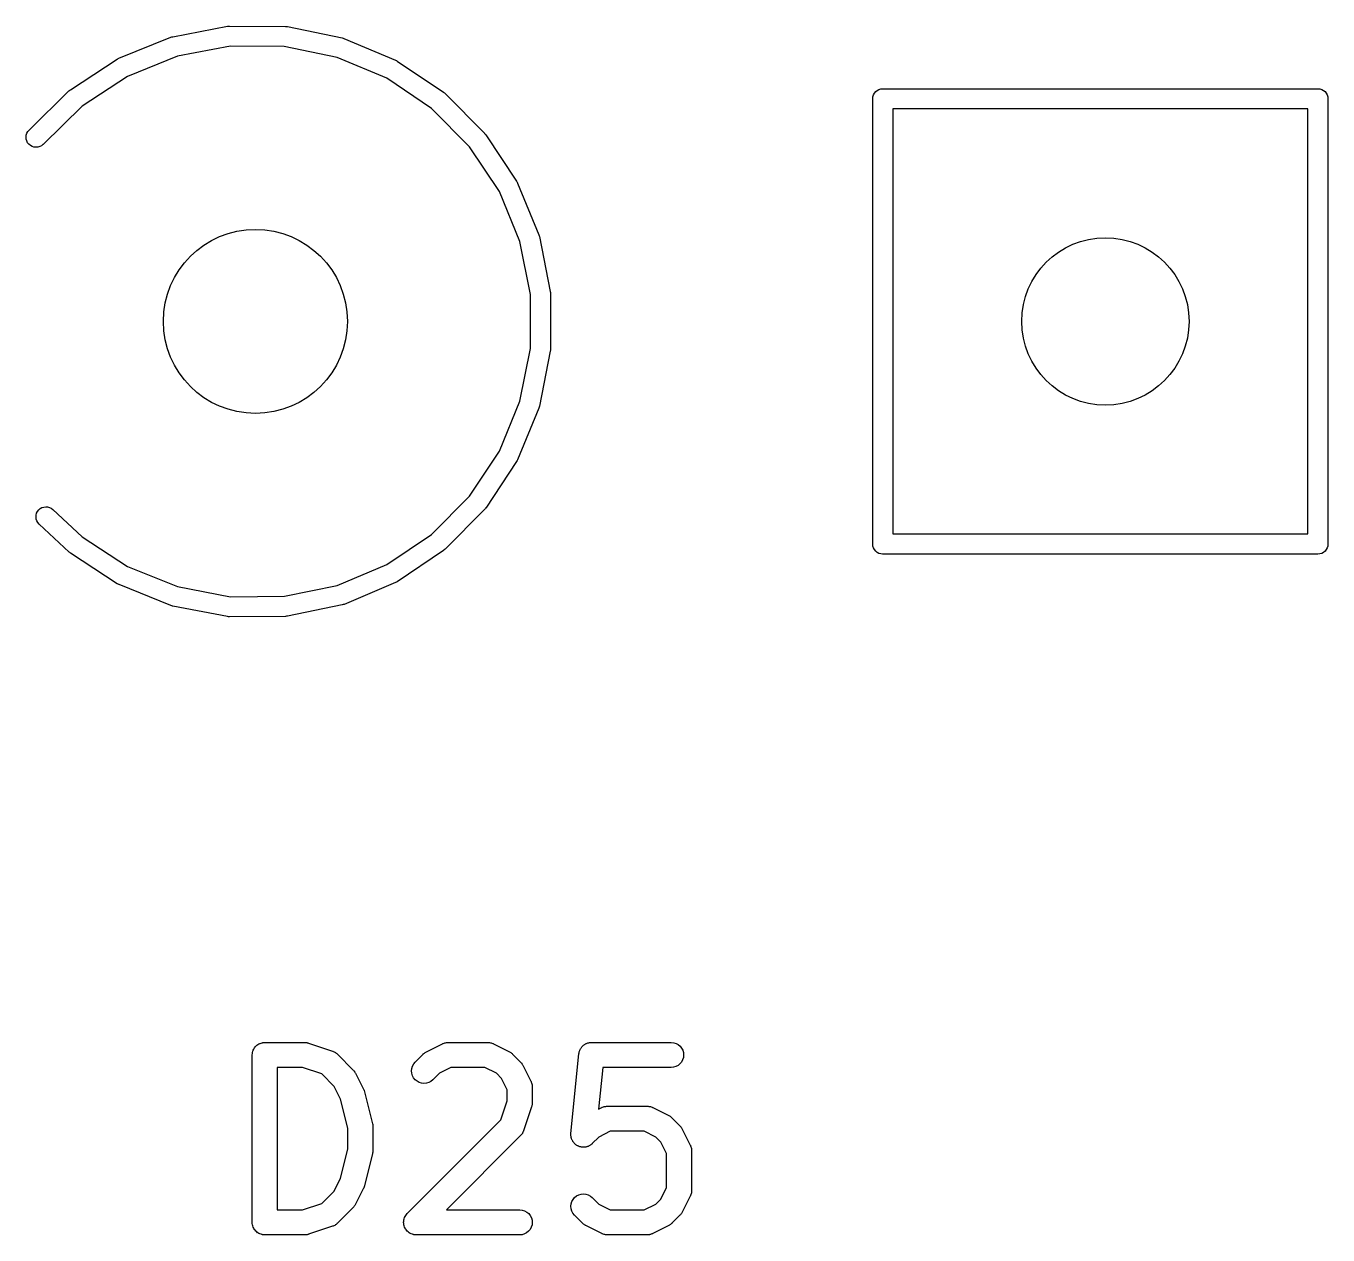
# Model space of a CAD drawing. Extents: x 47 to 146.1, y -90.2 to -39.3.
# Drawn here: x 79.91 to 87.69, y -77.85 to -70.63 of the extents above; entities that cross this region are included whole.
import ezdxf

# ---------------------------------------------------------------- set-up
doc = ezdxf.new("R2010")
doc.units = 0
doc.header["$MEASUREMENT"] = 0
doc.layers.add('BLACK', color=7, linetype='CONTINUOUS')

msp = doc.modelspace()

# ---------------------------------------------------------------- linework, layer by layer
at = {"layer": 'BLACK', "linetype": 'CONTINUOUS'}
for p, q in [((80.7854, -70.6893), (81.1135, -70.6267)), ((81.1135, -70.6267), (81.1143, -70.6265)), ((81.1143, -70.6265), (81.1197, -70.6261)), ((81.1197, -70.6261), (81.1252, -70.6256)), ((81.1252, -70.6256), (81.4592, -70.6279)), ((81.4592, -70.6279), (81.46, -70.6279)), ((81.46, -70.6279), (81.4654, -70.6286)), ((81.4654, -70.6286), (81.4708, -70.6291)), ((81.4708, -70.6291), (81.798, -70.6963)), ((80.4645, -70.8177), (80.7742, -70.6926)), ((80.7742, -70.6926), (80.7749, -70.6923)), ((80.7749, -70.6923), (80.7802, -70.6908)), ((80.7802, -70.6908), (80.7854, -70.6893)), ((81.798, -70.6963), (81.7988, -70.6964)), ((81.7988, -70.6964), (81.804, -70.6981)), ((81.804, -70.6981), (81.8092, -70.6997)), ((81.8092, -70.6997), (82.1171, -70.8291)), ((80.8137, -70.806), (80.5149, -70.9268)), ((81.1302, -70.7456), (80.8137, -70.806)), ((81.4525, -70.7479), (81.1302, -70.7456)), ((81.7681, -70.8126), (81.4525, -70.7479)), ((80.1746, -71.0061), (80.4541, -70.8232)), ((80.4541, -70.8232), (80.4548, -70.8227)), ((80.4548, -70.8227), (80.4597, -70.8202)), ((80.4597, -70.8202), (80.4645, -70.8177)), ((82.0652, -70.9375), (81.7681, -70.8126)), ((82.1171, -70.8291), (82.1179, -70.8295)), ((82.1179, -70.8295), (82.1227, -70.8321)), ((82.1227, -70.8321), (82.1274, -70.8347)), ((82.1274, -70.8347), (82.4044, -71.0215)), ((80.5149, -70.9268), (80.2453, -71.1033)), ((82.3324, -71.1177), (82.0652, -70.9375)), ((79.9269, -71.2471), (80.1655, -71.0134)), ((80.1655, -71.0134), (80.1661, -71.0128)), ((80.1661, -71.0128), (80.1704, -71.0095)), ((80.1704, -71.0095), (80.1746, -71.0061)), ((82.4044, -71.0215), (82.4051, -71.0219)), ((82.4051, -71.0219), (82.4092, -71.0254)), ((82.4092, -71.0254), (82.4134, -71.0289)), ((82.4134, -71.0289), (82.6488, -71.2659)), ((84.9709, -71.0482), (84.9743, -71.0369)), ((84.9743, -71.0369), (84.9799, -71.0265)), ((84.9799, -71.0265), (84.9874, -71.0174)), ((84.9874, -71.0174), (84.9965, -71.0099)), ((84.9965, -71.0099), (85.0069, -71.0043)), ((85.0069, -71.0043), (85.0182, -71.0009)), ((85.0182, -71.0009), (85.0271, -71)), ((85.0271, -71), (85.03, -70.9997)), ((85.03, -70.9997), (85.0329, -71)), ((85.0329, -71), (87.6271, -71)), ((87.6271, -71), (87.63, -70.9997)), ((87.63, -70.9997), (87.6329, -71)), ((87.6329, -71), (87.6329, -71)), ((87.6329, -71), (87.6418, -71.0009)), ((87.6418, -71.0009), (87.6531, -71.0043)), ((87.6531, -71.0043), (87.6635, -71.0099)), ((87.6635, -71.0099), (87.6726, -71.0174)), ((87.6726, -71.0174), (87.6801, -71.0265)), ((87.6801, -71.0265), (87.6857, -71.0369)), ((87.6857, -71.0369), (87.6891, -71.0482)), ((80.2453, -71.1033), (80.0108, -71.3329)), ((82.5595, -71.3463), (82.3324, -71.1177)), ((84.9697, -71.06), (84.9709, -71.0482)), ((84.97, -71.0629), (84.9697, -71.06)), ((84.97, -73.717), (84.97, -71.0629)), ((85.09, -71.12), (85.09, -73.66)), ((87.57, -71.12), (85.09, -71.12)), ((87.57, -73.66), (87.57, -71.12)), ((87.6891, -71.0482), (87.6903, -71.06)), ((87.6903, -71.06), (87.69, -71.0629)), ((87.69, -71.0629), (87.69, -73.7171)), ((79.9089, -71.2892), (79.9102, -71.2775)), ((79.9102, -71.2775), (79.9137, -71.2664)), ((79.9137, -71.2664), (79.9193, -71.2561)), ((79.9193, -71.2561), (79.9269, -71.2471)), ((82.6488, -71.2659), (82.6494, -71.2665)), ((82.6494, -71.2665), (82.6528, -71.2708)), ((82.6528, -71.2708), (82.6562, -71.275)), ((82.6562, -71.275), (82.841, -71.5532)), ((79.9098, -71.3008), (79.9089, -71.2892)), ((79.9131, -71.3121), (79.9098, -71.3008)), ((79.9184, -71.3225), (79.9131, -71.3121)), ((79.9257, -71.3317), (79.9184, -71.3225)), ((79.9346, -71.3393), (79.9257, -71.3317)), ((79.9448, -71.345), (79.9346, -71.3393)), ((79.956, -71.3486), (79.9448, -71.345)), ((79.9676, -71.35), (79.956, -71.3486)), ((79.9793, -71.3491), (79.9676, -71.35)), ((79.9905, -71.3459), (79.9793, -71.3491)), ((80.001, -71.3407), (79.9905, -71.3459)), ((80.0102, -71.3334), (80.001, -71.3407)), ((80.0108, -71.3329), (80.0102, -71.3334)), ((82.7378, -71.6147), (82.5595, -71.3463)), ((82.841, -71.5532), (82.8415, -71.5539)), ((82.8415, -71.5539), (82.844, -71.5587)), ((82.844, -71.5587), (82.8465, -71.5635)), ((82.8465, -71.5635), (82.9739, -71.8723)), ((82.8607, -71.9126), (82.7378, -71.6147)), ((82.9739, -71.8723), (82.9742, -71.8731)), ((82.9742, -71.8731), (82.9757, -71.8784)), ((82.9757, -71.8784), (82.9772, -71.8835)), ((82.9772, -71.8835), (83.0421, -72.2112)), ((82.9233, -72.2287), (82.8607, -71.9126)), ((83.0421, -72.2112), (83.0423, -72.212)), ((82.9233, -72.551), (82.9233, -72.2287)), ((83.0423, -72.212), (83.0428, -72.2174)), ((83.0428, -72.2174), (83.0433, -72.2228)), ((83.0433, -72.2228), (83.0433, -72.5569)), ((82.8607, -72.8671), (82.9233, -72.551)), ((83.0422, -72.5685), (82.9773, -72.8962)), ((83.0427, -72.5631), (83.0422, -72.5685)), ((83.0433, -72.5577), (83.0427, -72.5631)), ((83.0433, -72.5569), (83.0433, -72.5577)), ((82.738, -73.1651), (82.8607, -72.8671)), ((82.9739, -72.9074), (82.8467, -73.2162)), ((82.9755, -72.9022), (82.9739, -72.9074)), ((82.9772, -72.897), (82.9755, -72.9022)), ((82.9773, -72.8962), (82.9772, -72.897)), ((82.5597, -73.4335), (82.738, -73.1651)), ((82.8437, -73.2218), (82.8412, -73.2266)), ((82.8464, -73.217), (82.8437, -73.2218)), ((82.8467, -73.2162), (82.8464, -73.217)), ((82.8412, -73.2266), (82.6564, -73.5048)), ((82.3326, -73.6622), (82.5597, -73.4335)), ((79.9724, -73.536), (79.9776, -73.5255)), ((79.9776, -73.5255), (79.9848, -73.5162)), ((79.9848, -73.5162), (79.9936, -73.5085)), ((79.9936, -73.5085), (80.0038, -73.5027)), ((80.0038, -73.5027), (80.0148, -73.4989)), ((80.0148, -73.4989), (80.0265, -73.4974)), ((80.0265, -73.4974), (80.0381, -73.4982)), ((80.0381, -73.4982), (80.0495, -73.5012)), ((80.0495, -73.5012), (80.06, -73.5063)), ((80.06, -73.5063), (80.0693, -73.5134)), ((80.0693, -73.5134), (80.2448, -73.6765)), ((82.649, -73.5139), (82.4136, -73.7509)), ((82.6524, -73.5096), (82.649, -73.5139)), ((82.6559, -73.5055), (82.6524, -73.5096)), ((82.6564, -73.5048), (82.6559, -73.5055)), ((79.9685, -73.5589), (79.9693, -73.5473)), ((79.9699, -73.5706), (79.9685, -73.5589)), ((79.9693, -73.5473), (79.9724, -73.536)), ((79.9736, -73.5817), (79.9699, -73.5706)), ((79.9794, -73.5919), (79.9736, -73.5817)), ((79.987, -73.6007), (79.9794, -73.5919)), ((79.9876, -73.6013), (79.987, -73.6007)), ((80.1669, -73.7679), (79.9876, -73.6013)), ((80.2448, -73.6765), (80.5151, -73.8533)), ((82.0655, -73.8424), (82.3326, -73.6622)), ((85.09, -73.66), (87.57, -73.66)), ((82.4046, -73.7584), (82.1277, -73.9452)), ((82.4088, -73.7549), (82.4046, -73.7584)), ((82.413, -73.7515), (82.4088, -73.7549)), ((82.4136, -73.7509), (82.413, -73.7515)), ((84.9697, -73.72), (84.97, -73.717)), ((84.9709, -73.7318), (84.9697, -73.72)), ((84.9743, -73.7431), (84.9709, -73.7318)), ((84.9799, -73.7535), (84.9743, -73.7431)), ((84.9874, -73.7626), (84.9799, -73.7535)), ((84.9965, -73.7701), (84.9874, -73.7626)), ((87.6726, -73.7626), (87.6635, -73.7701)), ((87.6801, -73.7535), (87.6726, -73.7626)), ((87.6857, -73.7431), (87.6801, -73.7535)), ((87.6891, -73.7318), (87.6857, -73.7431)), ((87.69, -73.7229), (87.6891, -73.7318)), ((87.69, -73.7171), (87.6903, -73.72)), ((87.6903, -73.72), (87.69, -73.7229)), ((80.1706, -73.7707), (80.1669, -73.7679)), ((80.1742, -73.7736), (80.1706, -73.7707)), ((80.1748, -73.7741), (80.1742, -73.7736)), ((80.4544, -73.957), (80.1748, -73.7741)), ((81.7684, -73.9673), (82.0655, -73.8424)), ((85.0069, -73.7757), (84.9965, -73.7701)), ((85.0182, -73.7791), (85.0069, -73.7757)), ((85.0271, -73.78), (85.0182, -73.7791)), ((85.03, -73.7803), (85.0271, -73.78)), ((85.0271, -73.78), (85.0271, -73.78)), ((85.0329, -73.78), (85.03, -73.7803)), ((87.6271, -73.78), (85.0329, -73.78)), ((87.63, -73.7803), (87.6271, -73.78)), ((87.6418, -73.7791), (87.63, -73.7803)), ((87.6531, -73.7757), (87.6418, -73.7791)), ((87.6635, -73.7701), (87.6531, -73.7757)), ((80.5151, -73.8533), (80.8139, -73.974)), ((80.4592, -73.9595), (80.4544, -73.957)), ((80.464, -73.9621), (80.4592, -73.9595)), ((80.4647, -73.9624), (80.464, -73.9621)), ((80.7744, -74.0875), (80.4647, -73.9624)), ((80.8139, -73.974), (81.1305, -74.0344)), ((81.4527, -74.0321), (81.7684, -73.9673)), ((82.1174, -73.9507), (81.8095, -74.0802)), ((82.1222, -73.9482), (82.1174, -73.9507)), ((82.127, -73.9456), (82.1222, -73.9482)), ((82.1277, -73.9452), (82.127, -73.9456)), ((81.1305, -74.0344), (81.4527, -74.0321)), ((80.7797, -74.089), (80.7744, -74.0875)), ((80.7849, -74.0907), (80.7797, -74.089)), ((80.7857, -74.0908), (80.7849, -74.0907)), ((81.1138, -74.1534), (80.7857, -74.0908)), ((81.1192, -74.1539), (81.1138, -74.1534)), ((81.1246, -74.1544), (81.1192, -74.1539)), ((81.1255, -74.1544), (81.1246, -74.1544)), ((81.4595, -74.1521), (81.1255, -74.1544)), ((81.4649, -74.1515), (81.4595, -74.1521)), ((81.4703, -74.151), (81.4649, -74.1515)), ((81.4711, -74.1509), (81.4703, -74.151)), ((81.7983, -74.0837), (81.4711, -74.1509)), ((81.8035, -74.0821), (81.7983, -74.0837)), ((81.8087, -74.0805), (81.8035, -74.0821)), ((81.8095, -74.0802), (81.8087, -74.0805)), ((81.2738, -76.73), (81.2784, -76.7246)), ((81.2784, -76.7246), (81.2829, -76.7192)), ((81.2829, -76.7192), (81.2831, -76.719)), ((81.2831, -76.719), (81.2832, -76.7188)), ((81.2832, -76.7188), (81.2887, -76.7144)), ((81.2887, -76.7144), (81.2942, -76.7099)), ((81.2942, -76.7099), (81.2944, -76.7098)), ((81.2944, -76.7098), (81.2946, -76.7096)), ((81.2946, -76.7096), (81.3009, -76.7064)), ((81.3009, -76.7064), (81.3071, -76.703)), ((81.3071, -76.703), (81.3074, -76.703)), ((81.3074, -76.703), (81.3076, -76.7028)), ((81.3076, -76.7028), (81.3144, -76.7008)), ((81.3144, -76.7008), (81.3211, -76.6988)), ((81.3211, -76.6988), (81.3214, -76.6988)), ((81.3214, -76.6988), (81.3217, -76.6987)), ((81.3217, -76.6987), (81.3287, -76.6981)), ((81.3287, -76.6981), (81.3357, -76.6974)), ((81.3357, -76.6974), (81.5738, -76.6974)), ((81.5738, -76.6974), (81.5749, -76.6974)), ((81.5749, -76.6974), (81.579, -76.6979)), ((81.579, -76.6979), (81.5833, -76.698)), ((81.5833, -76.698), (81.5863, -76.6987)), ((81.5863, -76.6987), (81.5894, -76.699)), ((81.5894, -76.699), (81.5934, -76.7003)), ((81.5934, -76.7003), (81.5975, -76.7012)), ((81.5975, -76.7012), (81.7404, -76.7488)), ((82.3022, -76.7529), (82.3974, -76.7053)), ((82.3974, -76.7053), (82.3983, -76.7048)), ((82.3983, -76.7048), (82.4004, -76.7041)), ((82.4004, -76.7041), (82.4024, -76.703)), ((82.4024, -76.703), (82.4073, -76.7016)), ((82.4073, -76.7016), (82.4121, -76.6998)), ((82.4121, -76.6998), (82.4143, -76.6994)), ((82.4143, -76.6994), (82.4164, -76.6988)), ((82.4164, -76.6988), (82.4215, -76.6983)), ((82.4215, -76.6983), (82.4265, -76.6975)), ((82.4265, -76.6975), (82.4288, -76.6976)), ((82.4288, -76.6976), (82.431, -76.6974)), ((82.431, -76.6974), (82.669, -76.6974)), ((82.669, -76.6974), (82.6701, -76.6974)), ((82.6701, -76.6974), (82.6723, -76.6976)), ((82.6723, -76.6976), (82.6745, -76.6976)), ((82.6745, -76.6976), (82.6796, -76.6984)), ((82.6796, -76.6984), (82.6846, -76.699)), ((82.6846, -76.699), (82.6867, -76.6997)), ((82.6867, -76.6997), (82.6889, -76.7001)), ((82.6889, -76.7001), (82.6937, -76.7019)), ((82.6937, -76.7019), (82.6986, -76.7034)), ((82.6986, -76.7034), (82.7005, -76.7045)), ((82.7005, -76.7045), (82.7026, -76.7053)), ((82.7026, -76.7053), (82.7978, -76.7529)), ((83.2285, -76.7274), (83.2307, -76.7241)), ((83.2307, -76.7241), (83.2331, -76.7217)), ((83.2331, -76.7217), (83.2352, -76.7192)), ((83.2352, -76.7192), (83.2383, -76.7166)), ((83.2383, -76.7166), (83.2412, -76.7138)), ((83.2412, -76.7138), (83.244, -76.712)), ((83.244, -76.712), (83.2466, -76.7099)), ((83.2466, -76.7099), (83.2501, -76.708)), ((83.2501, -76.708), (83.2535, -76.7058)), ((83.2535, -76.7058), (83.2566, -76.7046)), ((83.2566, -76.7046), (83.2595, -76.703)), ((83.2595, -76.703), (83.2634, -76.7019)), ((83.2634, -76.7019), (83.2671, -76.7004)), ((83.2671, -76.7004), (83.2703, -76.6998)), ((83.2703, -76.6998), (83.2735, -76.6988)), ((83.2735, -76.6988), (83.2775, -76.6984)), ((83.2775, -76.6984), (83.2814, -76.6977)), ((83.2814, -76.6977), (83.2848, -76.6977)), ((83.2848, -76.6977), (83.2881, -76.6974)), ((83.2881, -76.6974), (83.7643, -76.6974)), ((83.7643, -76.6974), (83.7653, -76.6974)), ((83.7653, -76.6974), (83.7799, -76.699)), ((83.7799, -76.699), (83.7938, -76.7034)), ((83.7938, -76.7034), (83.8067, -76.7105)), ((83.8067, -76.7105), (83.8179, -76.7199)), ((83.8179, -76.7199), (83.827, -76.7313)), ((81.2607, -76.7713), (81.2615, -76.7643)), ((81.2607, -76.7718), (81.2607, -76.7713)), ((81.2607, -76.7719), (81.2607, -76.7718)), ((81.2607, -76.7724), (81.2607, -76.7719)), ((81.2607, -76.7719), (81.2607, -76.7719)), ((81.2607, -77.7724), (81.2607, -76.7724)), ((81.2615, -76.7643), (81.2622, -76.7573)), ((81.2622, -76.7573), (81.2623, -76.757)), ((81.2623, -76.757), (81.2624, -76.7568)), ((81.2624, -76.7568), (81.2645, -76.7501)), ((81.2645, -76.7501), (81.2666, -76.7433)), ((81.2666, -76.7433), (81.2667, -76.7431)), ((81.2667, -76.7431), (81.2668, -76.7428)), ((81.2668, -76.7428), (81.2702, -76.7366)), ((81.2702, -76.7366), (81.2735, -76.7304)), ((81.2735, -76.7304), (81.2737, -76.7302)), ((81.2737, -76.7302), (81.2738, -76.73)), ((81.7404, -76.7488), (81.7414, -76.7492)), ((81.7414, -76.7492), (81.7434, -76.7501)), ((81.7434, -76.7501), (81.7455, -76.7508)), ((81.7455, -76.7508), (81.75, -76.7532)), ((81.75, -76.7532), (81.7547, -76.7553)), ((81.7547, -76.7553), (81.7564, -76.7566)), ((81.7564, -76.7566), (81.7584, -76.7577)), ((81.7584, -76.7577), (81.7624, -76.7609)), ((81.7624, -76.7609), (81.7665, -76.7639)), ((81.7665, -76.7639), (81.768, -76.7656)), ((81.768, -76.7656), (81.7697, -76.767)), ((81.7697, -76.767), (81.8649, -76.8622)), ((82.2351, -76.8146), (82.2827, -76.767)), ((82.2827, -76.767), (82.2834, -76.7662)), ((82.2834, -76.7662), (82.2867, -76.7636)), ((82.2867, -76.7636), (82.2898, -76.7607)), ((82.2898, -76.7607), (82.2924, -76.759)), ((82.2924, -76.759), (82.2949, -76.7571)), ((82.2949, -76.7571), (82.2986, -76.7552)), ((82.2986, -76.7552), (82.3022, -76.7529)), ((82.7978, -76.7529), (82.7988, -76.7534)), ((82.7988, -76.7534), (82.8023, -76.7557)), ((82.8023, -76.7557), (82.806, -76.7577)), ((82.806, -76.7577), (82.8084, -76.7597)), ((82.8084, -76.7597), (82.811, -76.7614)), ((82.811, -76.7614), (82.8141, -76.7643)), ((82.8141, -76.7643), (82.8173, -76.767)), ((82.8173, -76.767), (82.8649, -76.8146)), ((83.1658, -77.2411), (83.2135, -76.7649)), ((83.2135, -76.7649), (83.2136, -76.7639)), ((83.2136, -76.7639), (83.2143, -76.7606)), ((83.2143, -76.7606), (83.2146, -76.7573)), ((83.2146, -76.7573), (83.2158, -76.7535)), ((83.2158, -76.7535), (83.2167, -76.7496)), ((83.2167, -76.7496), (83.218, -76.7465)), ((83.218, -76.7465), (83.219, -76.7433)), ((83.219, -76.7433), (83.2209, -76.7398)), ((83.2209, -76.7398), (83.2224, -76.7361)), ((83.2224, -76.7361), (83.2243, -76.7334)), ((83.2243, -76.7334), (83.2259, -76.7304)), ((83.2259, -76.7304), (83.2285, -76.7274)), ((83.8334, -76.8014), (83.8265, -76.8143)), ((83.827, -76.7313), (83.8338, -76.7443)), ((83.8378, -76.7875), (83.8334, -76.8014)), ((83.8338, -76.7443), (83.838, -76.7583)), ((83.8393, -76.7729), (83.8378, -76.7875)), ((83.838, -76.7583), (83.8393, -76.7729)), ((81.4107, -76.8474), (81.4107, -77.6974)), ((81.5616, -76.8474), (81.4107, -76.8474)), ((81.6762, -76.8856), (81.5616, -76.8474)), ((81.8649, -76.8622), (81.8657, -76.8629)), ((81.8657, -76.8629), (81.8683, -76.8662)), ((81.8683, -76.8662), (81.8712, -76.8693)), ((81.8712, -76.8693), (81.8729, -76.872)), ((81.8729, -76.872), (81.8748, -76.8744)), ((81.8748, -76.8744), (81.8767, -76.8781)), ((81.8767, -76.8781), (81.879, -76.8817)), ((82.2131, -76.8674), (82.2146, -76.8528)), ((82.2145, -76.8819), (82.2131, -76.8674)), ((82.2146, -76.8528), (82.2189, -76.8388)), ((82.2189, -76.8388), (82.2258, -76.8259)), ((82.2258, -76.8259), (82.2351, -76.8146)), ((82.4487, -76.8474), (82.3801, -76.8816)), ((82.6513, -76.8474), (82.4487, -76.8474)), ((82.7199, -76.8816), (82.6513, -76.8474)), ((82.8649, -76.8146), (82.8657, -76.8153)), ((82.8657, -76.8153), (82.8683, -76.8186)), ((82.8683, -76.8186), (82.8712, -76.8217)), ((82.8712, -76.8217), (82.8729, -76.8243)), ((82.8729, -76.8243), (82.8748, -76.8268)), ((82.8748, -76.8268), (82.8767, -76.8305)), ((82.8767, -76.8305), (82.879, -76.8341)), ((82.879, -76.8341), (82.9266, -76.9293)), ((83.356, -76.8474), (83.3311, -77.0956)), ((83.7643, -76.8474), (83.356, -76.8474)), ((83.7789, -76.846), (83.7643, -76.8474)), ((83.7929, -76.8417), (83.7789, -76.846)), ((83.8058, -76.8348), (83.7929, -76.8417)), ((83.8171, -76.8256), (83.8058, -76.8348)), ((83.8265, -76.8143), (83.8171, -76.8256)), ((81.7503, -76.9597), (81.6762, -76.8856)), ((81.879, -76.8817), (81.9266, -76.9769)), ((82.2187, -76.896), (82.2145, -76.8819)), ((82.2255, -76.9089), (82.2187, -76.896)), ((82.2347, -76.9203), (82.2255, -76.9089)), ((82.2459, -76.9297), (82.2347, -76.9203)), ((82.2588, -76.9367), (82.2459, -76.9297)), ((82.2728, -76.941), (82.2588, -76.9367)), ((82.2873, -76.9426), (82.2728, -76.941)), ((82.3019, -76.9413), (82.2873, -76.9426)), ((82.3159, -76.9373), (82.3019, -76.9413)), ((82.3289, -76.9305), (82.3159, -76.9373)), ((82.3404, -76.9214), (82.3289, -76.9305)), ((82.3411, -76.9207), (82.3404, -76.9214)), ((82.3801, -76.8816), (82.3411, -76.9207)), ((82.7503, -76.912), (82.7199, -76.8816)), ((82.7845, -76.9806), (82.7503, -76.912)), ((82.9266, -76.9293), (82.9271, -76.9303)), ((82.9271, -76.9303), (82.9278, -76.9323)), ((82.9278, -76.9323), (82.9289, -76.9343)), ((82.9289, -76.9343), (82.9303, -76.9392)), ((82.9303, -76.9392), (82.9321, -76.944)), ((82.9321, -76.944), (82.9325, -76.9462)), ((82.9325, -76.9462), (82.9331, -76.9483)), ((82.9331, -76.9483), (82.9336, -76.9534)), ((82.9336, -76.9534), (82.9344, -76.9585)), ((81.7888, -77.0367), (81.7503, -76.9597)), ((81.9266, -76.9769), (81.9271, -76.9779)), ((81.9271, -76.9779), (81.9272, -76.9782)), ((81.9272, -76.9782), (81.9274, -76.9785)), ((81.9274, -76.9785), (81.9297, -76.9851)), ((81.9297, -76.9851), (81.9321, -76.9916)), ((81.9321, -76.9916), (81.9322, -76.992)), ((81.9322, -76.992), (81.9323, -76.9923)), ((81.9323, -76.9923), (81.9799, -77.1828)), ((82.7845, -77.0459), (82.7845, -76.9806)), ((82.9344, -76.9585), (82.9343, -76.9607)), ((82.9343, -76.9607), (82.9345, -76.9629)), ((82.9345, -76.9629), (82.9345, -77.0581)), ((81.8321, -77.2102), (81.7888, -77.0367)), ((82.7464, -77.1604), (82.7845, -77.0459)), ((82.9307, -77.0818), (82.8831, -77.2247)), ((82.9316, -77.0777), (82.9307, -77.0818)), ((82.9329, -77.0737), (82.9316, -77.0777)), ((82.9332, -77.0706), (82.9329, -77.0737)), ((82.9339, -77.0675), (82.9332, -77.0706)), ((82.934, -77.0633), (82.9339, -77.0675)), ((82.9345, -77.0591), (82.934, -77.0633)), ((82.9345, -77.0581), (82.9345, -77.0591)), ((83.3311, -77.0956), (83.3498, -77.0863)), ((83.3498, -77.0863), (83.3507, -77.0858)), ((83.3507, -77.0858), (83.3528, -77.085)), ((83.3528, -77.085), (83.3548, -77.084)), ((83.3548, -77.084), (83.3597, -77.0825)), ((83.3597, -77.0825), (83.3645, -77.0807)), ((83.3645, -77.0807), (83.3666, -77.0804)), ((83.3666, -77.0804), (83.3688, -77.0798)), ((83.3688, -77.0798), (83.3739, -77.0793)), ((83.3739, -77.0793), (83.3789, -77.0785)), ((83.3789, -77.0785), (83.3811, -77.0785)), ((83.3811, -77.0785), (83.3833, -77.0783)), ((83.3833, -77.0783), (83.6214, -77.0783)), ((83.6214, -77.0783), (83.6225, -77.0783)), ((83.6225, -77.0783), (83.6247, -77.0786)), ((83.6247, -77.0786), (83.6269, -77.0785)), ((83.6269, -77.0785), (83.6319, -77.0794)), ((83.6319, -77.0794), (83.637, -77.08)), ((83.637, -77.08), (83.6391, -77.0806)), ((83.6391, -77.0806), (83.6413, -77.081)), ((83.6413, -77.081), (83.6461, -77.0828)), ((83.6461, -77.0828), (83.651, -77.0844)), ((83.651, -77.0844), (83.6529, -77.0855)), ((83.6529, -77.0855), (83.655, -77.0863)), ((83.655, -77.0863), (83.7502, -77.1339)), ((81.9799, -77.1828), (81.9801, -77.1838)), ((81.9801, -77.1838), (81.9803, -77.1851)), ((81.9803, -77.1851), (81.9807, -77.1864)), ((81.9807, -77.1864), (81.9813, -77.1924)), ((82.1874, -77.7193), (82.7464, -77.1604)), ((83.7502, -77.1339), (83.7511, -77.1343)), ((83.7511, -77.1343), (83.7547, -77.1366)), ((83.7547, -77.1366), (83.7584, -77.1386)), ((83.7584, -77.1386), (83.7608, -77.1406)), ((83.7608, -77.1406), (83.7634, -77.1423)), ((83.7634, -77.1423), (83.7664, -77.1452)), ((83.7664, -77.1452), (83.7697, -77.1479)), ((83.7697, -77.1479), (83.8173, -77.1955)), ((81.8321, -77.3346), (81.8321, -77.2102)), ((81.9813, -77.1924), (81.9821, -77.1983)), ((81.9821, -77.1983), (81.982, -77.1996)), ((81.982, -77.1996), (81.9821, -77.201)), ((81.9821, -77.201), (81.9821, -77.3438)), ((82.8649, -77.254), (82.4215, -77.6974)), ((82.8663, -77.2523), (82.8649, -77.254)), ((82.868, -77.2508), (82.8663, -77.2523)), ((82.871, -77.2466), (82.868, -77.2508)), ((82.8742, -77.2427), (82.871, -77.2466)), ((82.8753, -77.2407), (82.8742, -77.2427)), ((82.8766, -77.2389), (82.8753, -77.2407)), ((82.8787, -77.2343), (82.8766, -77.2389)), ((82.8811, -77.2298), (82.8787, -77.2343)), ((82.8818, -77.2277), (82.8811, -77.2298)), ((82.8827, -77.2257), (82.8818, -77.2277)), ((82.8831, -77.2247), (82.8827, -77.2257)), ((83.1655, -77.2483), (83.1658, -77.2447)), ((83.1658, -77.252), (83.1655, -77.2483)), ((83.1658, -77.2447), (83.1658, -77.2411)), ((83.1658, -77.2557), (83.1658, -77.252)), ((83.1665, -77.2593), (83.1658, -77.2557)), ((83.1669, -77.2629), (83.1665, -77.2593)), ((83.1679, -77.2665), (83.1669, -77.2629)), ((83.1686, -77.2701), (83.1679, -77.2665)), ((83.3325, -77.2626), (83.2935, -77.3016)), ((83.401, -77.2283), (83.3325, -77.2626)), ((83.6037, -77.2283), (83.401, -77.2283)), ((83.6722, -77.2626), (83.6037, -77.2283)), ((83.7026, -77.293), (83.6722, -77.2626)), ((83.8173, -77.1955), (83.8181, -77.1963)), ((83.8181, -77.1963), (83.8207, -77.1996)), ((83.8207, -77.1996), (83.8236, -77.2026)), ((83.8236, -77.2026), (83.8252, -77.2053)), ((83.8252, -77.2053), (83.8272, -77.2077)), ((83.8272, -77.2077), (83.8291, -77.2115)), ((83.8291, -77.2115), (83.8314, -77.215)), ((83.8314, -77.215), (83.879, -77.3103)), ((81.7888, -77.5081), (81.8321, -77.3346)), ((81.9821, -77.3449), (81.982, -77.3462)), ((81.982, -77.3462), (81.9821, -77.3475)), ((81.9821, -77.3438), (81.9821, -77.3449)), ((83.17, -77.2734), (83.1686, -77.2701)), ((83.171, -77.2769), (83.17, -77.2734)), ((83.1728, -77.2802), (83.171, -77.2769)), ((83.1742, -77.2837), (83.1728, -77.2802)), ((83.1762, -77.2867), (83.1742, -77.2837)), ((83.1779, -77.2899), (83.1762, -77.2867)), ((83.1802, -77.2928), (83.1779, -77.2899)), ((83.1823, -77.2959), (83.1802, -77.2928)), ((83.1848, -77.2984), (83.1823, -77.2959)), ((83.1871, -77.3012), (83.1848, -77.2984)), ((83.1899, -77.3036), (83.1871, -77.3012)), ((83.1926, -77.3063), (83.1899, -77.3036)), ((83.1955, -77.3083), (83.1926, -77.3063)), ((83.1983, -77.3106), (83.1955, -77.3083)), ((83.2016, -77.3124), (83.1983, -77.3106)), ((83.2047, -77.3145), (83.2016, -77.3124)), ((83.208, -77.3159), (83.2047, -77.3145)), ((83.2112, -77.3176), (83.208, -77.3159)), ((83.2147, -77.3187), (83.2112, -77.3176)), ((83.2182, -77.3202), (83.2147, -77.3187)), ((83.2217, -77.3209), (83.2182, -77.3202)), ((83.2251, -77.322), (83.2217, -77.3209)), ((83.2288, -77.3224), (83.2251, -77.322)), ((83.2325, -77.3231), (83.2288, -77.3224)), ((83.2361, -77.3232), (83.2325, -77.3231)), ((83.2397, -77.3236), (83.2361, -77.3232)), ((83.2434, -77.3232), (83.2397, -77.3236)), ((83.2471, -77.3233), (83.2434, -77.3232)), ((83.2507, -77.3226), (83.2471, -77.3233)), ((83.2543, -77.3223), (83.2507, -77.3226)), ((83.2579, -77.3212), (83.2543, -77.3223)), ((83.2615, -77.3206), (83.2579, -77.3212)), ((83.2649, -77.3192), (83.2615, -77.3206)), ((83.2683, -77.3182), (83.2649, -77.3192)), ((83.2716, -77.3165), (83.2683, -77.3182)), ((83.2751, -77.3151), (83.2716, -77.3165)), ((83.2781, -77.3131), (83.2751, -77.3151)), ((83.2813, -77.3115), (83.2781, -77.3131)), ((83.2842, -77.3091), (83.2813, -77.3115)), ((83.2874, -77.3071), (83.2842, -77.3091)), ((83.2899, -77.3046), (83.2874, -77.3071)), ((83.2928, -77.3023), (83.2899, -77.3046)), ((83.2935, -77.3016), (83.2928, -77.3023)), ((83.7369, -77.3615), (83.7026, -77.293)), ((83.879, -77.3103), (83.8794, -77.3112)), ((83.8794, -77.3112), (83.8802, -77.3133)), ((83.8802, -77.3133), (83.8812, -77.3152)), ((83.8812, -77.3152), (83.8827, -77.3201)), ((83.8827, -77.3201), (83.8845, -77.3249)), ((83.8845, -77.3249), (83.8848, -77.3271)), ((83.8848, -77.3271), (83.8855, -77.3292)), ((83.8855, -77.3292), (83.886, -77.3343)), ((83.886, -77.3343), (83.8868, -77.3394)), ((83.8868, -77.3394), (83.8867, -77.3416)), ((83.8867, -77.3416), (83.8869, -77.3438)), ((83.8869, -77.3438), (83.8869, -77.5819)), ((81.9799, -77.362), (81.9323, -77.5525)), ((81.9801, -77.3607), (81.9799, -77.362)), ((81.9805, -77.3594), (81.9801, -77.3607)), ((81.9812, -77.3535), (81.9805, -77.3594)), ((81.9821, -77.3475), (81.9812, -77.3535)), ((83.7369, -77.5642), (83.7369, -77.3615)), ((81.7503, -77.5851), (81.7888, -77.5081)), ((81.9266, -77.5678), (81.879, -77.6631)), ((81.9267, -77.5675), (81.9266, -77.5678)), ((81.9269, -77.5672), (81.9267, -77.5675)), ((81.9293, -77.5607), (81.9269, -77.5672)), ((81.9318, -77.5542), (81.9293, -77.5607)), ((81.9319, -77.5538), (81.9318, -77.5542)), ((81.932, -77.5535), (81.9319, -77.5538)), ((81.9323, -77.5525), (81.932, -77.5535)), ((83.7026, -77.6327), (83.7369, -77.5642)), ((81.6762, -77.6592), (81.7503, -77.5851)), ((83.1671, -77.6618), (83.1714, -77.6478)), ((83.1714, -77.6478), (83.1784, -77.635)), ((83.1784, -77.635), (83.1878, -77.6237)), ((83.1878, -77.6237), (83.1992, -77.6145)), ((83.1992, -77.6145), (83.2121, -77.6077)), ((83.2121, -77.6077), (83.2262, -77.6035)), ((83.2262, -77.6035), (83.2407, -77.6021)), ((83.2407, -77.6021), (83.2553, -77.6036)), ((83.2553, -77.6036), (83.2693, -77.6079)), ((83.2693, -77.6079), (83.2822, -77.6148)), ((83.2822, -77.6148), (83.2935, -77.6241)), ((83.2935, -77.6241), (83.3325, -77.6631)), ((83.6722, -77.6631), (83.7026, -77.6327)), ((83.879, -77.6154), (83.8314, -77.7107)), ((83.8798, -77.6134), (83.879, -77.6154)), ((83.8808, -77.6114), (83.8798, -77.6134)), ((83.8824, -77.6066), (83.8808, -77.6114)), ((83.8842, -77.6018), (83.8824, -77.6066)), ((83.8846, -77.5996), (83.8842, -77.6018)), ((83.8853, -77.5975), (83.8846, -77.5996)), ((83.8858, -77.5924), (83.8853, -77.5975)), ((83.8867, -77.5874), (83.8858, -77.5924)), ((83.8869, -77.583), (83.8867, -77.5851)), ((83.8867, -77.5851), (83.8867, -77.5874)), ((83.8869, -77.5819), (83.8869, -77.583)), ((81.4107, -77.6974), (81.5616, -77.6974)), ((81.5616, -77.6974), (81.6762, -77.6592)), ((81.8649, -77.6826), (81.7697, -77.7778)), ((81.8676, -77.6793), (81.8649, -77.6826)), ((81.8705, -77.6763), (81.8676, -77.6793)), ((81.8722, -77.6737), (81.8705, -77.6763)), ((81.8742, -77.6712), (81.8722, -77.6737)), ((81.8762, -77.6675), (81.8742, -77.6712)), ((81.8785, -77.664), (81.8762, -77.6675)), ((81.879, -77.6631), (81.8785, -77.664)), ((82.1748, -77.737), (82.1782, -77.7307)), ((82.1782, -77.7306), (82.1783, -77.7304)), ((82.1782, -77.7307), (82.1782, -77.7306)), ((82.1783, -77.7304), (82.1829, -77.7249)), ((82.1829, -77.7249), (82.1874, -77.7193)), ((82.4215, -77.6974), (82.8595, -77.6974)), ((82.8595, -77.6974), (82.8606, -77.6974)), ((82.8606, -77.6974), (82.8751, -77.699)), ((82.8751, -77.699), (82.8891, -77.7034)), ((82.8891, -77.7034), (82.9019, -77.7105)), ((82.9019, -77.7105), (82.9131, -77.7199)), ((82.9131, -77.7199), (82.9223, -77.7313)), ((82.9223, -77.7313), (82.9291, -77.7443)), ((83.1655, -77.6764), (83.1671, -77.6618)), ((83.1668, -77.6909), (83.1655, -77.6764)), ((83.1708, -77.705), (83.1668, -77.6909)), ((83.1776, -77.718), (83.1708, -77.705)), ((83.1867, -77.7294), (83.1776, -77.718)), ((83.1874, -77.7302), (83.1867, -77.7294)), ((83.2351, -77.7778), (83.1874, -77.7302)), ((83.3325, -77.6631), (83.401, -77.6974)), ((83.401, -77.6974), (83.6037, -77.6974)), ((83.6037, -77.6974), (83.6722, -77.6631)), ((83.8173, -77.7302), (83.7697, -77.7778)), ((83.82, -77.7269), (83.8173, -77.7302)), ((83.8229, -77.7239), (83.82, -77.7269)), ((83.8246, -77.7213), (83.8229, -77.7239)), ((83.8266, -77.7189), (83.8246, -77.7213)), ((83.8286, -77.7152), (83.8266, -77.7189)), ((83.8309, -77.7116), (83.8286, -77.7152)), ((83.8314, -77.7107), (83.8309, -77.7116)), ((81.2614, -77.7794), (81.2607, -77.7724)), ((81.262, -77.7864), (81.2614, -77.7794)), ((81.2621, -77.7867), (81.262, -77.7864)), ((81.2621, -77.7869), (81.2621, -77.7867)), ((81.2642, -77.7937), (81.2621, -77.7869)), ((81.2662, -77.8005), (81.2642, -77.7937)), ((81.2663, -77.8007), (81.2662, -77.8005)), ((81.2664, -77.801), (81.2663, -77.8007)), ((81.2697, -77.8072), (81.2664, -77.801)), ((81.273, -77.8134), (81.2697, -77.8072)), ((81.2731, -77.8137), (81.273, -77.8134)), ((81.2732, -77.8139), (81.2731, -77.8137)), ((81.2777, -77.8194), (81.2732, -77.8139)), ((81.7404, -77.7959), (81.5975, -77.8435)), ((81.7424, -77.795), (81.7404, -77.7959)), ((81.7445, -77.7944), (81.7424, -77.795)), ((81.7491, -77.792), (81.7445, -77.7944)), ((81.7538, -77.79), (81.7491, -77.792)), ((81.7556, -77.7887), (81.7538, -77.79)), ((81.7575, -77.7877), (81.7556, -77.7887)), ((81.7615, -77.7845), (81.7575, -77.7877)), ((81.7657, -77.7815), (81.7615, -77.7845)), ((81.7672, -77.7799), (81.7657, -77.7815)), ((81.769, -77.7785), (81.7672, -77.7799)), ((81.7697, -77.7778), (81.769, -77.7785)), ((82.1655, -77.7719), (82.1662, -77.7648)), ((82.1655, -77.772), (82.1655, -77.7719)), ((82.1655, -77.7721), (82.1655, -77.772)), ((82.1662, -77.7793), (82.1655, -77.7721)), ((82.1662, -77.7648), (82.167, -77.7576)), ((82.1668, -77.7864), (82.1662, -77.7793)), ((82.1668, -77.7866), (82.1668, -77.7864)), ((82.1669, -77.7867), (82.1668, -77.7866)), ((82.1689, -77.7936), (82.1669, -77.7867)), ((82.167, -77.7573), (82.1692, -77.7504)), ((82.167, -77.7574), (82.167, -77.7573)), ((82.167, -77.7576), (82.167, -77.7574)), ((82.1709, -77.8005), (82.1689, -77.7936)), ((82.1692, -77.7504), (82.1712, -77.7436)), ((82.171, -77.8006), (82.1709, -77.8005)), ((82.171, -77.8007), (82.171, -77.8006)), ((82.1745, -77.8073), (82.171, -77.8007)), ((82.1712, -77.7436), (82.1713, -77.7434)), ((82.1713, -77.7433), (82.1748, -77.737)), ((82.1713, -77.7434), (82.1713, -77.7433)), ((82.1777, -77.8134), (82.1745, -77.8073)), ((82.1778, -77.8135), (82.1777, -77.8134)), ((82.1779, -77.8137), (82.1778, -77.8135)), ((82.1824, -77.8193), (82.1779, -77.8137)), ((82.9287, -77.8014), (82.9217, -77.8143)), ((82.933, -77.7875), (82.9287, -77.8014)), ((82.9291, -77.7443), (82.9332, -77.7583)), ((82.9345, -77.7729), (82.933, -77.7875)), ((82.9332, -77.7583), (82.9345, -77.7729)), ((83.2383, -77.7805), (83.2351, -77.7778)), ((83.2413, -77.7834), (83.2383, -77.7805)), ((83.244, -77.7851), (83.2413, -77.7834)), ((83.2464, -77.7871), (83.244, -77.7851)), ((83.2501, -77.7891), (83.2464, -77.7871)), ((83.2536, -77.7914), (83.2501, -77.7891)), ((83.2546, -77.7918), (83.2536, -77.7914)), ((83.3498, -77.8395), (83.2546, -77.7918)), ((83.7502, -77.7918), (83.655, -77.8395)), ((83.7538, -77.7896), (83.7502, -77.7918)), ((83.7575, -77.7877), (83.7538, -77.7896)), ((83.76, -77.7857), (83.7575, -77.7877)), ((83.7626, -77.7841), (83.76, -77.7857)), ((83.7657, -77.7812), (83.7626, -77.7841)), ((83.769, -77.7785), (83.7657, -77.7812)), ((83.7697, -77.7778), (83.769, -77.7785)), ((81.2821, -77.8249), (81.2777, -77.8194)), ((81.2823, -77.825), (81.2821, -77.8249)), ((81.2825, -77.8252), (81.2823, -77.825)), ((81.2879, -77.8297), (81.2825, -77.8252)), ((81.2933, -77.8343), (81.2879, -77.8297)), ((81.2936, -77.8344), (81.2933, -77.8343)), ((81.2938, -77.8346), (81.2936, -77.8344)), ((81.3, -77.8379), (81.2938, -77.8346)), ((81.3062, -77.8413), (81.3, -77.8379)), ((81.3064, -77.8414), (81.3062, -77.8413)), ((81.3066, -77.8415), (81.3064, -77.8414)), ((81.3134, -77.8436), (81.3066, -77.8415)), ((81.3201, -77.8457), (81.3134, -77.8436)), ((81.3204, -77.8458), (81.3201, -77.8457)), ((81.3206, -77.8458), (81.3204, -77.8458)), ((81.3276, -77.8466), (81.3206, -77.8458)), ((81.3347, -77.8474), (81.3276, -77.8466)), ((81.3352, -77.8474), (81.3347, -77.8474)), ((81.3357, -77.8474), (81.3352, -77.8474)), ((81.3352, -77.8474), (81.3352, -77.8474)), ((81.3352, -77.8474), (81.3352, -77.8474)), ((81.5738, -77.8474), (81.3357, -77.8474)), ((81.578, -77.847), (81.5738, -77.8474)), ((81.5822, -77.8469), (81.578, -77.847)), ((81.5853, -77.8463), (81.5822, -77.8469)), ((81.5884, -77.846), (81.5853, -77.8463)), ((81.5924, -77.8447), (81.5884, -77.846)), ((81.5965, -77.8439), (81.5924, -77.8447)), ((81.5975, -77.8435), (81.5965, -77.8439)), ((82.1869, -77.8249), (82.1824, -77.8193)), ((82.187, -77.8249), (82.1869, -77.8249)), ((82.1871, -77.825), (82.187, -77.8249)), ((82.1926, -77.8296), (82.1871, -77.825)), ((82.1981, -77.8343), (82.1926, -77.8296)), ((82.1982, -77.8343), (82.1981, -77.8343)), ((82.1983, -77.8344), (82.1982, -77.8343)), ((82.2047, -77.8379), (82.1983, -77.8344)), ((82.2109, -77.8413), (82.2047, -77.8379)), ((82.2111, -77.8414), (82.2109, -77.8413)), ((82.2112, -77.8414), (82.2111, -77.8414)), ((82.2181, -77.8436), (82.2112, -77.8414)), ((82.2249, -77.8457), (82.2181, -77.8436)), ((82.225, -77.8458), (82.2249, -77.8457)), ((82.2251, -77.8458), (82.225, -77.8458)), ((82.2323, -77.8466), (82.2251, -77.8458)), ((82.2394, -77.8474), (82.2323, -77.8466)), ((82.2397, -77.8474), (82.2394, -77.8474)), ((82.2405, -77.8474), (82.2397, -77.8474)), ((82.2397, -77.8474), (82.2397, -77.8474)), ((82.2397, -77.8474), (82.2397, -77.8474)), ((82.8595, -77.8474), (82.2405, -77.8474)), ((82.8741, -77.846), (82.8595, -77.8474)), ((82.8881, -77.8417), (82.8741, -77.846)), ((82.901, -77.8348), (82.8881, -77.8417)), ((82.9124, -77.8256), (82.901, -77.8348)), ((82.9217, -77.8143), (82.9124, -77.8256)), ((83.3519, -77.8403), (83.3498, -77.8395)), ((83.3538, -77.8413), (83.3519, -77.8403)), ((83.3587, -77.8429), (83.3538, -77.8413)), ((83.3635, -77.8447), (83.3587, -77.8429)), ((83.3656, -77.8451), (83.3635, -77.8447)), ((83.3677, -77.8457), (83.3656, -77.8451)), ((83.3728, -77.8463), (83.3677, -77.8457)), ((83.3779, -77.8472), (83.3728, -77.8463)), ((83.3801, -77.8471), (83.3779, -77.8472)), ((83.3823, -77.8474), (83.3801, -77.8471)), ((83.3833, -77.8474), (83.3823, -77.8474)), ((83.6214, -77.8474), (83.3833, -77.8474)), ((83.6236, -77.8472), (83.6214, -77.8474)), ((83.6258, -77.8473), (83.6236, -77.8472)), ((83.6309, -77.8465), (83.6258, -77.8473)), ((83.636, -77.846), (83.6309, -77.8465)), ((83.6381, -77.8453), (83.636, -77.846)), ((83.6403, -77.845), (83.6381, -77.8453)), ((83.6451, -77.8432), (83.6403, -77.845)), ((83.65, -77.8417), (83.6451, -77.8432)), ((83.652, -77.8407), (83.65, -77.8417)), ((83.654, -77.8399), (83.652, -77.8407)), ((83.655, -77.8395), (83.654, -77.8399))]:
    msp.add_line(p, q, dxfattribs=at)
at = {"layer": 'BLACK'}
for centre, radius in [((81.28, -72.39), 0.55), ((81.28, -72.39), 0.55), ((86.36, -72.39), 0.5), ((86.36, -72.39), 0.5)]:
    msp.add_circle(centre, radius, dxfattribs=at)

doc.saveas('drawing.dxf')
